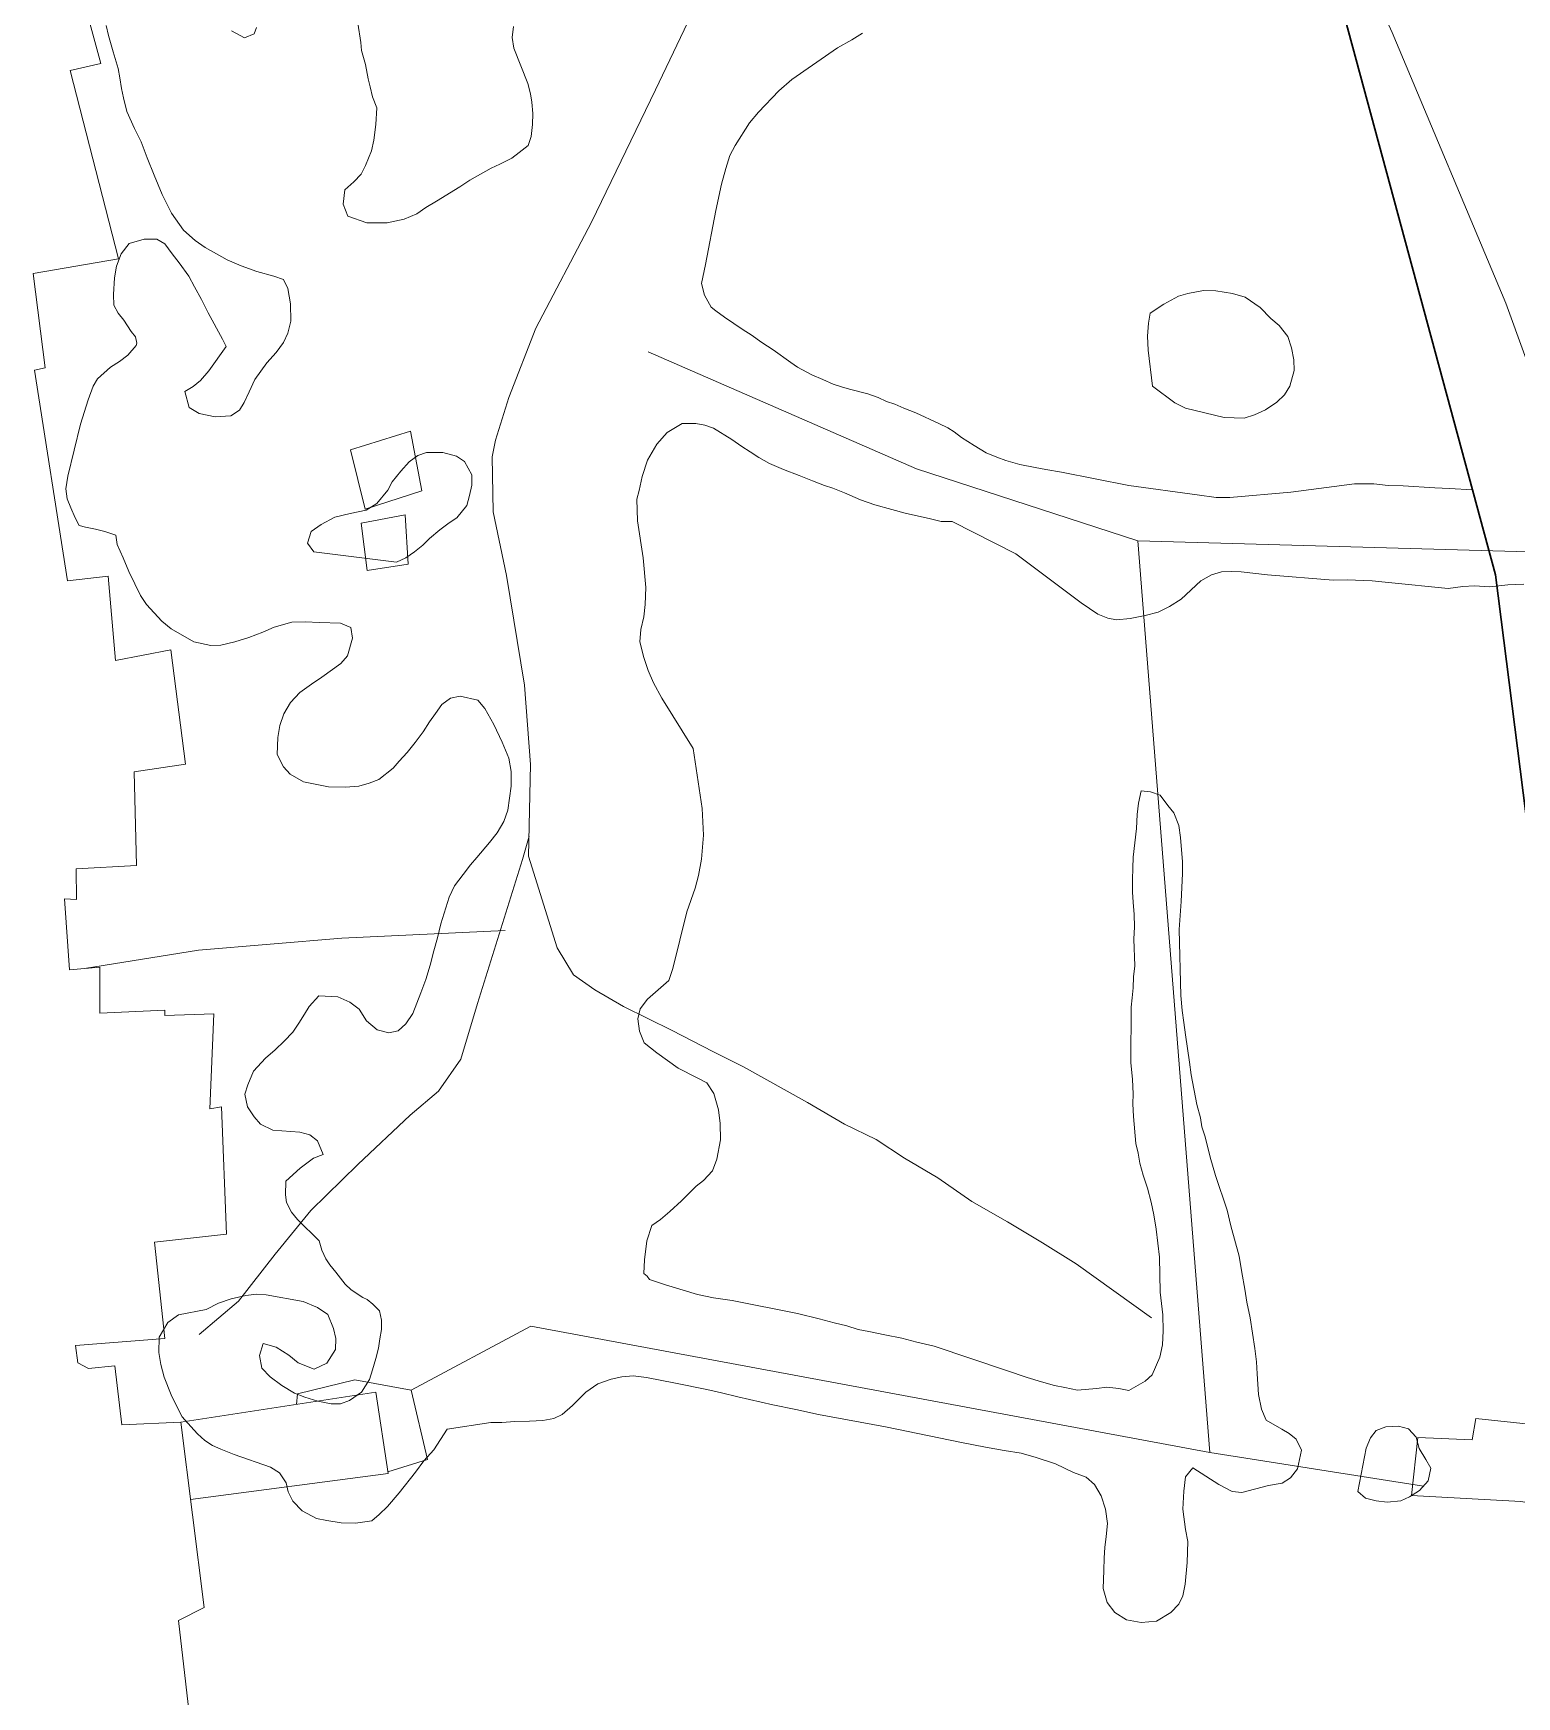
# Model space of a CAD drawing. Header units: metres. Extents: x 4652992 to 4879070, y 2074171 to 2309877.
# Drawn here: x 4654424.5 to 4654505.5, y 2307839.3 to 2307930.2 of the extents above; entities that cross this region are included whole.
import ezdxf

# ---------------------------------------------------------------- set-up
doc = ezdxf.new("R2010")
doc.units = ezdxf.units.M
doc.header["$MEASUREMENT"] = 0
for name, color, linetype, lineweight in [('Level 1', 2, 'Continuous', 0), ('Level 30', 5, 'Continuous', 0), ('Level 31', 38, 'Continuous', 0), ('Level 37', 3, 'Continuous', 0), ('Level 38', 3, 'Continuous', 0), ('Level 40', 1, 'Continuous', 0)]:
    doc.layers.add(name, color=color, linetype=linetype, lineweight=lineweight)
doc.layers.add('Limite', color=38, linetype='Continuous', lineweight=0, plot=False)

msp = doc.modelspace()

# ---------------------------------------------------------------- linework, layer by layer
at = {"layer": 'Level 1'}
for points in [[(4654485.571787, 2307859.998038, 1378), (4654481.466391, 2307862.949808, 1376), (4654479.619146, 2307864.101148, 1375), (4654477.710889, 2307865.254628, 1374), (4654475.760124, 2307866.360005, 1373), (4654473.896679, 2307867.66078, 1372), (4654472.080564, 2307868.741313, 1371), (4654470.532155, 2307869.747749, 1370), (4654468.803295, 2307870.595815, 1369), (4654466.767859, 2307871.778489, 1368), (4654463.279904, 2307873.719425, 1366), (4654461.595902, 2307874.561396, 1365), (4654459.371149, 2307875.714969, 1364), (4654456.712079, 2307877.013126, 1363), (4654455.140707, 2307877.925844, 1362), (4654453.976996, 2307878.750553, 1361), (4654453.095932, 2307880.226544, 1360.7), (4654451.530089, 2307885.241301, 1360), (4654451.627831, 2307890.23901, 1359), (4654451.311461, 2307894.576038, 1358.36), (4654450.313242, 2307900.581179, 1358), (4654449.589346, 2307904.047987, 1357), (4654449.532959, 2307907.05861, 1356.52), (4654449.722317, 2307907.97469, 1356.42), (4654450.452177, 2307910.298801, 1356.38), (4654451.926993, 2307914.093184, 1356), (4654454.960256, 2307919.874575, 1355), (4654458.47002, 2307927.110474, 1354), (4654461.190366, 2307932.852268, 1353)], [(4654433.524077, 2307859.092809, 1369), (4654435.672854, 2307860.915676, 1368), (4654437.680584, 2307863.480926, 1367), (4654439.621418, 2307865.873381, 1366), (4654442.186155, 2307868.393079, 1365), (4654445.057514, 2307871.087703, 1364), (4654446.598026, 2307872.400854, 1363), (4654447.830147, 2307874.149707, 1362), (4654448.739121, 2307877.18206, 1361), (4654451.188438, 2307885.049747, 1360), (4654451.551496, 2307886.335859, 1359.780988)]]:
    msp.add_polyline3d(points, dxfattribs=at)
at = {"layer": 'Level 30', "color": 1}
for points in [[(4654427.007253, 2307932.783623, 1370.201197), (4654428.155395, 2307928.555092, 1370.481197), (4654426.472469, 2307928.178054, 1373.331197), (4654429.11981, 2307917.876217, 1372.961197), (4654424.453198, 2307917.07786, 1373.901197), (4654425.110679, 2307911.915078, 1371.721197), (4654424.515112, 2307911.796218, 1371.891197), (4654426.33067, 2307900.283716, 1371.261197), (4654428.555679, 2307900.532413, 1370.901197), (4654428.953459, 2307895.936315, 1371.091197), (4654431.976748, 2307896.507337, 1370.861197), (4654432.78102, 2307890.256002, 1370.841197), (4654429.972285, 2307889.843152, 1371.161197), (4654430.099013, 2307884.727722, 1370.681197), (4654426.789749, 2307884.535255, 1370.911197), (4654426.811747, 2307882.8699, 1370.941197), (4654426.161389, 2307882.897873, 1371.071197), (4654426.440383, 2307879.019668, 1374.051197), (4654428.088119, 2307879.167378, 1373.821197), (4654428.087013, 2307876.661749, 1373.961197), (4654431.646819, 2307876.811986, 1373.721197), (4654431.641254, 2307876.519541, 1373.811197), (4654434.316413, 2307876.615063, 1373.441197), (4654434.103594, 2307871.430537, 1374.481197), (4654434.733751, 2307871.542578, 1374.501197), (4654435.024235, 2307864.583497, 1373.921197), (4654431.082773, 2307864.1362, 1373.271197), (4654431.641868, 2307858.885419, 1372.421197), (4654426.755026, 2307858.502774, 1372.871197), (4654426.893968, 2307857.544641, 1372.841197), (4654427.464146, 2307857.246092, 1372.891197), (4654428.909257, 2307857.390788, 1372.781197), (4654429.298743, 2307854.156641, 1373.281197), (4654432.52694, 2307854.307812, 1372.771197), (4654433.790157, 2307844.168844, 1372.621197), (4654432.396539, 2307843.460767, 1377.301197), (4654433.195273, 2307836.515365, 1376.601197)], [(4654509.343856, 2307849.394626, 1383.32), (4654505.765882, 2307849.966234, 1383.22), (4654499.791209, 2307850.29615, 1383.52), (4654500.13421, 2307853.470472, 1383.42), (4654503.098813, 2307853.331189, 1383.32), (4654503.307986, 2307854.501994, 1383.14), (4654509.137481, 2307853.890826, 1383.1), (4654508.903024, 2307851.879153, 1383.34), (4654509.599655, 2307851.768608, 1383.34), (4654509.343856, 2307849.394626, 1383.32)]]:
    msp.add_polyline3d(points, dxfattribs=at)
for points in [[(4654445.684825, 2307905.207289, 1360.041197), (4654442.601361, 2307904.194978, 1359.741197), (4654441.78988, 2307907.445797, 1359.621197), (4654445.077005, 2307908.454221, 1359.651197)], [(4654444.949316, 2307901.19132, 1359.611197), (4654442.699179, 2307900.853197, 1359.581197), (4654442.369429, 2307903.43156, 1359.681197), (4654444.789812, 2307903.880703, 1359.651197)]]:
    msp.add_3dface(points, dxfattribs=at)
at = {"layer": 'Level 31'}
msp.add_polyline3d([(4654433.052692, 2307850.087961, 1372.708767), (4654443.844526, 2307851.496743, 1372.618767), (4654443.169922, 2307855.944492, 1372.518767), (4654432.52694, 2307854.307812, 1372.771197)], dxfattribs=at)
at = {"layer": 'Level 37'}
for p, q in [((4654484.833302, 2307902.465212, 1374.911197), (4654509.924061, 2307901.755104, 1373.951197)), ((4654488.759606, 2307852.654196, 1382.031198), (4654500.437935, 2307850.816288, 1382.391198))]:
    msp.add_line(p, q, dxfattribs=at)
at = {"layer": 'Level 37', "extrusion": (0.2309280090947264, 0.937470238679182, 0.2604262010749753), "elevation": 3238798.853726, "flags": 128}
msp.add_lwpolyline([(-3967381.10468, -872189.141231), (-3967368.408566, -872192.704175), (-3967352.648294, -872203.06157)], dxfattribs=at)
at = {"layer": 'Level 37'}
for points in [[(4654509.92406, 2307901.755105, 1373.926608), (4654504.941796, 2307915.452907, 1370.286608), (4654498.723433, 2307930.248374, 1366.386608), (4654494.551663, 2307939.457316, 1363.406608), (4654491.099568, 2307944.608267, 1360.726608), (4654487.63922, 2307954.427623, 1355.866478)], [(4654445.104942, 2307856.049748, 1372.671197), (4654451.642438, 2307859.553873, 1374.711197), (4654488.759606, 2307852.654196, 1382.031197), (4654484.833302, 2307902.465212, 1374.911197)], [(4654427.259588, 2307879.093105, 1368.246608), (4654433.492831, 2307880.092154, 1366.506608), (4654441.311461, 2307880.752092, 1363.246608), (4654450.245001, 2307881.165104, 1360.906608)]]:
    msp.add_polyline3d(points, dxfattribs=at)
at = {"layer": 'Level 38'}
msp.add_polyline3d([(4654438.849648, 2307855.280119, 1372.531197), (4654438.901587, 2307855.845194, 1372.531197), (4654442.022516, 2307856.624159, 1372.671197), (4654445.104942, 2307856.049748, 1372.671197), (4654446.005331, 2307852.268077, 1373.031197), (4654443.830208, 2307851.591144, 1372.311197)], dxfattribs=at)
at = {"layer": 'Level 40', "color": 3}
for points in [[(4654447.07854, 2307853.927126, 1378.648935), (4654446.352015, 2307852.795702, 1378.528935), (4654445.795934, 2307852.184624, 1378.488935), (4654445.353582, 2307851.579003, 1378.448935), (4654444.459375, 2307850.452666, 1378.328935), (4654443.814393, 2307849.692864, 1378.208935), (4654443.353036, 2307849.257054, 1378.168935), (4654442.968929, 2307848.916877, 1378.168935), (4654442.068594, 2307848.788313, 1378.008935), (4654441.284136, 2307848.8032, 1377.848935), (4654440.495999, 2307848.929537, 1377.728935), (4654439.929497, 2307849.040244, 1377.608935), (4654439.151478, 2307849.469113, 1377.248935), (4654438.645367, 2307849.983258, 1376.808935), (4654438.393692, 2307850.503046, 1376.608935), (4654438.276899, 2307850.996475, 1376.328935), (4654437.917319, 2307851.537351, 1376.048935), (4654437.424389, 2307851.855141, 1375.928935), (4654435.438261, 2307852.547784, 1375.688935), (4654434.712048, 2307852.828116, 1375.608935), (4654434.249773, 2307853.029185, 1375.368935), (4654433.831947, 2307853.304616, 1375.208935), (4654433.431596, 2307853.65968, 1375.008935), (4654433.069869, 2307854.062562, 1374.768935), (4654432.59656, 2307854.597979, 1374.128935), (4654432.239126, 2307855.276848, 1373.968935), (4654431.987451, 2307855.796637, 1373.968935), (4654431.607333, 2307856.756765, 1373.808935), (4654431.423406, 2307857.457092, 1373.368935), (4654431.314584, 2307858.11506, 1373.128935), (4654431.327462, 2307858.943023, 1373.008935), (4654431.81641, 2307859.760999, 1373.008935), (4654432.385672, 2307860.175723, 1373.008935), (4654433.910754, 2307860.459024, 1373.008935), (4654434.576273, 2307860.799572, 1373.008935), (4654435.278271, 2307861.049943, 1373.008935), (4654436.076524, 2307861.226139, 1373.008935), (4654436.656822, 2307861.306514, 1373.008935), (4654437.18102, 2307861.25944, 1373.008935), (4654439.210066, 2307860.890602, 1373.048935), (4654439.984407, 2307860.573182, 1373.128935), (4654440.546617, 2307860.186487, 1373.208935), (4654440.859601, 2307859.433257, 1373.488935), (4654440.991721, 2307858.881467, 1373.568935), (4654440.971487, 2307858.276403, 1373.648935), (4654440.500013, 2307857.53806, 1373.848935), (4654439.807518, 2307857.202783, 1374.008935), (4654438.925271, 2307857.54129, 1374.088935), (4654438.428663, 2307857.97053, 1374.088935), (4654437.737397, 2307858.410128, 1374.088935), (4654437.020686, 2307858.605555, 1374.088935), (4654436.821121, 2307857.952488, 1374.568935), (4654436.951095, 2307857.262704, 1375.008935), (4654437.409078, 2307856.785647, 1375.248935), (4654438.034742, 2307856.303503, 1375.288935), (4654438.731833, 2307855.89045, 1375.288935), (4654439.302013, 2307855.668293, 1375.368935), (4654440.0129, 2307855.446322, 1375.568935), (4654440.741259, 2307855.303985, 1375.648935), (4654441.25013, 2307855.31527, 1375.648935), (4654441.739996, 2307855.496366, 1375.688935), (4654442.401837, 2307855.948364, 1375.648935), (4654442.834686, 2307856.63889, 1375.528935), (4654443.005129, 2307857.159235, 1375.448935), (4654443.171894, 2307857.791029, 1375.408935), (4654443.321185, 2307858.34319, 1375.328935), (4654443.404874, 2307858.852806, 1375.128935), (4654443.488564, 2307859.362421, 1374.848935), (4654443.491324, 2307859.887852, 1374.448935), (4654443.374531, 2307860.381282, 1374.088935), (4654443.00698, 2307860.757619, 1374.088935), (4654442.69706, 2307861.011962, 1373.648935), (4654442.465922, 2307861.112497, 1373.128935), (4654441.828609, 2307861.541552, 1372.648935), (4654441.503361, 2307861.854256, 1372.328935), (4654440.999397, 2307862.506395, 1372.128935), (4654440.664647, 2307862.904005, 1371.888935), (4654440.453129, 2307863.222167, 1371.328935), (4654440.222606, 2307863.710138, 1370.928935), (4654440.078836, 2307864.208839, 1370.528935), (4654438.90108, 2307865.38021, 1370.528935), (4654438.566329, 2307865.777819, 1370.368935), (4654438.287678, 2307866.302879, 1369.768935), (4654438.240165, 2307866.727404, 1369.488935), (4654438.262545, 2307867.470462, 1369.408935), (4654439.036583, 2307868.177361, 1369.208935), (4654439.775675, 2307868.724992, 1369.208935), (4654440.298341, 2307868.927361, 1369.208935), (4654439.985357, 2307869.680591, 1369.488935), (4654439.579181, 2307870.009111, 1369.488935), (4654439.018503, 2307870.146362, 1369.488935), (4654437.553813, 2307870.2665, 1369.488935), (4654436.866225, 2307870.594648, 1369.448935), (4654436.531475, 2307870.992258, 1369.328935), (4654436.171895, 2307871.533133, 1369.208935), (4654436.014944, 2307872.228188, 1369.048935), (4654436.185387, 2307872.748533, 1368.968935), (4654436.48918, 2307873.491963, 1368.808935), (4654437.149488, 2307874.193403, 1368.488935), (4654437.670623, 2307874.645215, 1368.408935), (4654438.170606, 2307875.128843, 1368.288935), (4654438.643612, 2307875.617743, 1368.088935), (4654438.975913, 2307876.106457, 1367.848935), (4654439.281237, 2307876.600443, 1367.648935), (4654439.542112, 2307877.020068, 1367.448935), (4654440.065392, 2307877.609874, 1367.208935), (4654441.092638, 2307877.54754, 1367.128935), (4654441.759074, 2307877.251208, 1367.128935), (4654442.267331, 2307876.875057, 1367.128935), (4654442.66339, 2307876.244005, 1367.168935), (4654443.256254, 2307875.740589, 1367.248935), (4654443.89786, 2307875.587522, 1367.368935), (4654444.397228, 2307875.683713, 1367.368935), (4654444.819961, 2307876.071707, 1367.368935), (4654445.196711, 2307876.634782, 1367.368935), (4654445.641824, 2307877.765834, 1367.368935), (4654445.912815, 2307878.487991, 1367.128935), (4654446.141503, 2307879.27378, 1366.408935), (4654446.343215, 2307880.064841, 1365.968935), (4654446.55443, 2307880.770997, 1365.808935), (4654446.723341, 2307881.540785, 1365.528935), (4654447.184395, 2307883.000913, 1365.008935), (4654447.486041, 2307883.606349, 1364.728935), (4654447.961194, 2307884.233242, 1364.408935), (4654448.359096, 2307884.764502, 1364.088935), (4654448.7009, 2307885.168311, 1363.808935), (4654449.384506, 2307885.97593, 1363.568935), (4654449.809385, 2307886.501917, 1363.528935), (4654450.170808, 2307887.123354, 1363.528935), (4654450.391525, 2307887.744605, 1363.488935), (4654450.569021, 2307889.066368, 1363.408935), (4654450.576075, 2307889.867787, 1363.328935), (4654450.451925, 2307890.584115, 1363.328935), (4654450.08131, 2307891.459338, 1363.328935), (4654449.620264, 2307892.435282, 1363.288935), (4654449.135919, 2307893.305048, 1363.248935), (4654448.758866, 2307893.76629, 1363.248935), (4654447.793544, 2307893.982618, 1363.328935), (4654447.261375, 2307893.865155, 1363.408935), (4654446.790514, 2307893.514249, 1363.488935), (4654446.431237, 2307893.030806, 1363.608935), (4654446.104761, 2307892.568636, 1363.688935), (4654445.760812, 2307892.026833, 1363.808935), (4654445.324284, 2307891.447757, 1363.928935), (4654444.893581, 2307890.895225, 1364.008935), (4654444.453375, 2307890.427597, 1364.128935), (4654444.117397, 2307890.050333, 1364.328935), (4654443.333856, 2307889.428339, 1364.848935), (4654442.811189, 2307889.225971, 1365.048935), (4654442.240395, 2307889.06069, 1365.208935), (4654441.49824, 2307889.011945, 1365.408935), (4654440.600051, 2307889.021375, 1365.568935), (4654439.224261, 2307889.290235, 1365.728935), (4654438.500194, 2307889.708561, 1365.848935), (4654438.138467, 2307890.111442, 1365.888935), (4654437.781034, 2307890.790311, 1365.888935), (4654437.817209, 2307891.724452, 1365.808935), (4654437.930022, 2307892.36679, 1365.728935), (4654438.156563, 2307893.014585, 1365.608935), (4654438.517987, 2307893.636021, 1365.448935), (4654439.029618, 2307894.172738, 1365.128935), (4654439.664483, 2307894.630007, 1364.928935), (4654440.227921, 2307895.018187, 1364.808935), (4654441.262219, 2307895.757272, 1364.528935), (4654441.636823, 2307896.182354, 1364.488935), (4654441.906283, 2307897.153954, 1364.328935), (4654441.806963, 2307897.727017, 1364.408935), (4654441.242607, 2307897.975718, 1364.728935), (4654440.095808, 2307898.006049, 1364.928935), (4654439.317174, 2307898.047481, 1364.968935), (4654438.580843, 2307898.02528, 1365.008935), (4654437.618586, 2307897.742722, 1365.288935), (4654436.997517, 2307897.476535, 1365.448935), (4654436.229917, 2307897.183619, 1365.608935), (4654435.473967, 2307896.943791, 1365.768935), (4654434.702689, 2307896.762324, 1365.968935), (4654434.166842, 2307896.75631, 1366.128935), (4654433.222672, 2307896.940822, 1366.288935), (4654431.999851, 2307897.650393, 1366.368935), (4654431.476267, 2307898.084905, 1366.408935), (4654430.635406, 2307898.99666, 1366.408935), (4654430.31813, 2307899.473903, 1366.408935), (4654430.008824, 2307900.115684, 1366.408935), (4654429.678366, 2307900.789281, 1366.448935), (4654429.365382, 2307901.542511, 1366.648935), (4654429.046574, 2307902.269197, 1366.768935), (4654428.962581, 2307902.783899, 1366.768935), (4654428.3596, 2307902.984783, 1366.768935), (4654427.852875, 2307903.111491, 1366.768935), (4654427.31335, 2307903.216926, 1367.168935), (4654426.968483, 2307903.312004, 1367.528935), (4654426.747462, 2307903.715071, 1367.848935), (4654426.501612, 2307904.261403, 1367.848935), (4654426.303889, 2307904.770648, 1367.968935), (4654426.225721, 2307905.311894, 1368.008935), (4654426.350182, 2307906.007321, 1368.008935), (4654427.027358, 2307908.83703, 1367.128935), (4654427.45929, 2307910.164437, 1366.688935), (4654427.736106, 2307910.913138, 1366.288935), (4654427.96418, 2307911.311489, 1366.048935), (4654428.666792, 2307911.949298, 1365.408935), (4654429.158804, 2307912.268388, 1365.168935), (4654429.629664, 2307912.619294, 1364.968935), (4654430.081519, 2307913.14001, 1364.968935), (4654430.110641, 2307913.272732, 1365.568935), (4654430.045654, 2307913.617624, 1365.928935), (4654429.801336, 2307913.914513, 1366.288935), (4654429.399452, 2307914.51902, 1366.488935), (4654429.091678, 2307914.911358, 1366.648935), (4654428.849506, 2307915.346241, 1366.808935), (4654428.83694, 2307915.930033, 1366.968935), (4654428.894267, 2307916.832357, 1366.928935), (4654429.007079, 2307917.474695, 1366.768935), (4654429.266422, 2307918.143763, 1366.408935), (4654429.702949, 2307918.72284, 1366.128935), (4654430.512852, 2307918.952124, 1365.768935), (4654431.216382, 2307918.953052, 1365.568935), (4654431.640032, 2307918.704165, 1365.408935), (4654432.053564, 2307918.152746, 1365.408935), (4654432.424793, 2307917.66496, 1365.088935), (4654432.965237, 2307916.922644, 1364.928935), (4654433.259215, 2307916.339224, 1364.808935), (4654433.643625, 2307915.655083, 1364.768935), (4654434.016386, 2307914.917854, 1364.768935), (4654434.800534, 2307913.491211, 1364.208935), (4654434.994578, 2307913.093416, 1363.968935), (4654434.053775, 2307911.754724, 1364.088935), (4654433.60192, 2307911.234008, 1364.128935), (4654433.190837, 2307910.899103, 1364.128935), (4654432.73745, 2307910.62783, 1364.128935), (4654432.967359, 2307909.752421, 1364.088935), (4654433.514241, 2307909.424087, 1363.968935), (4654434.404458, 2307909.250119, 1363.968935), (4654435.260343, 2307909.304321, 1363.888935), (4654435.719554, 2307909.602138, 1363.768935), (4654435.980429, 2307910.021763, 1363.688935), (4654436.249274, 2307910.605925, 1363.568935), (4654436.568394, 2307911.290994, 1363.488935), (4654437.215521, 2307912.188789, 1363.128935), (4654437.732978, 2307912.752051, 1363.008935), (4654438.136705, 2307913.309855, 1363.008935), (4654438.3611, 2307913.819656, 1363.008935), (4654438.533689, 2307914.477995, 1363.128935), (4654438.515912, 2307915.422679, 1363.208935), (4654438.361108, 2307916.255728, 1363.368935), (4654438.130585, 2307916.7437, 1363.608935), (4654437.608533, 2307916.928769, 1364.008935), (4654436.681836, 2307917.192914, 1364.448935), (4654435.820741, 2307917.499604, 1364.968935), (4654435.0464, 2307917.817024, 1365.488935), (4654433.844731, 2307918.494779, 1366.168935), (4654433.309498, 2307918.876202, 1366.448935), (4654432.67433, 2307919.443251, 1366.728935), (4654432.006976, 2307920.376464, 1366.928935), (4654431.497802, 2307921.389495, 1367.248935), (4654431.054229, 2307922.445072, 1367.768935), (4654430.674112, 2307923.405201, 1368.488935), (4654430.35745, 2307924.269881, 1369.008935), (4654429.984689, 2307925.00711, 1369.528935), (4654429.565946, 2307925.919422, 1370.288935), (4654429.393668, 2307926.672838, 1370.688935), (4654429.282699, 2307927.192811, 1370.688935), (4654429.183379, 2307927.765874, 1371.328935), (4654429.099386, 2307928.280576, 1371.688935), (4654428.821349, 2307929.193073, 1371.968935), (4654428.564464, 2307930.073754, 1372.128935), (4654428.432343, 2307930.625544, 1372.288935)], [(4654442.190871, 2307930.760452, 1365.408935), (4654442.353032, 2307929.704504, 1365.408935), (4654442.394721, 2307929.253434, 1364.968935), (4654442.620952, 2307928.489475, 1364.128935), (4654442.760429, 2307927.714786, 1363.728935), (4654442.861895, 2307927.279718, 1362.968935), (4654442.994016, 2307926.727928, 1362.648935), (4654443.228217, 2307926.128506, 1362.448935), (4654443.17089, 2307925.226182, 1362.448935), (4654443.065434, 2307924.360945, 1362.448935), (4654442.937295, 2307923.776968, 1362.448935), (4654442.621853, 2307922.98045, 1362.448935), (4654442.376306, 2307922.502465, 1362.408935), (4654441.974725, 2307922.082654, 1362.328935), (4654441.486392, 2307921.652115, 1362.168935), (4654441.39841, 2307920.866512, 1361.968935), (4654441.647938, 2307920.20873, 1361.928935), (4654442.692042, 2307919.838593, 1361.528935), (4654443.790714, 2307919.845349, 1361.448935), (4654444.735498, 2307920.048274, 1361.408935), (4654445.416344, 2307920.330462, 1361.248935), (4654445.914181, 2307920.676096, 1361.128935), (4654446.49877, 2307921.032459, 1361.048935), (4654447.766353, 2307921.809004, 1360.928935), (4654448.323966, 2307922.170639, 1360.928935), (4654448.902732, 2307922.500458, 1360.888935), (4654449.481497, 2307922.830277, 1360.728935), (4654449.950211, 2307923.043189, 1360.528935), (4654450.61573, 2307923.383737, 1360.328935), (4654451.020988, 2307923.692098, 1360.208935), (4654451.497673, 2307924.069548, 1359.848935), (4654451.662292, 2307924.563348, 1359.688935), (4654451.748127, 2307925.210958, 1359.688935), (4654451.768362, 2307925.816022, 1359.688935), (4654451.707667, 2307926.436902, 1359.688935), (4654451.639002, 2307926.893243, 1359.488935), (4654451.479904, 2307927.450305, 1359.048935), (4654450.725494, 2307929.397106, 1358.488935), (4654450.626174, 2307929.970169, 1358.408935), (4654450.700361, 2307930.564689, 1358.288935)], [(4654435.289841, 2307930.337377, 1368.328935), (4654435.992756, 2307929.950868, 1368.688935), (4654436.521247, 2307930.179781, 1369.088935), (4654436.650919, 2307930.514315, 1369.488935)], [(4654469.785351, 2307930.209274, 1364.528935), (4654469.197025, 2307929.84504, 1364.608935), (4654468.411333, 2307929.399776, 1364.648935), (4654465.909425, 2307927.6715, 1364.648935), (4654465.207469, 2307927.059049, 1364.648935), (4654464.087127, 2307925.897987, 1364.648935), (4654463.598792, 2307925.303131, 1364.648935), (4654462.823261, 2307924.073306, 1364.648935), (4654462.526052, 2307923.530627, 1364.688935), (4654462.312579, 2307922.820762, 1364.768935), (4654462.067905, 2307921.966632, 1364.808935), (4654461.755896, 2307920.523981, 1364.968935), (4654461.205602, 2307917.563783, 1365.528935), (4654460.980955, 2307916.525074, 1365.768935), (4654461.143495, 2307915.890711, 1365.888935), (4654461.513415, 2307915.245089, 1365.888935), (4654461.769557, 2307915.043522, 1366.448935), (4654462.230612, 2307914.6807, 1366.808935), (4654462.755377, 2307914.335271, 1367.088935), (4654463.251407, 2307913.995572, 1367.288935), (4654463.702449, 2307913.725039, 1367.488935), (4654464.272202, 2307913.310444, 1367.648935), (4654464.905663, 2307912.913241, 1367.808935), (4654465.862749, 2307912.21072, 1368.208935), (4654466.227588, 2307911.957378, 1368.448935), (4654467.004721, 2307911.531524, 1368.888935), (4654467.611914, 2307911.290046, 1369.248935), (4654468.184134, 2307911.025446, 1370.008935), (4654468.688871, 2307910.864595, 1371.008935), (4654469.142379, 2307910.744058, 1371.488935), (4654470.07813, 2307910.497254, 1371.528935), (4654470.634096, 2307910.29609, 1371.528935), (4654471.097618, 2307910.083264, 1371.528935), (4654471.544886, 2307909.933873, 1371.848935), (4654472.037143, 2307909.715317, 1372.408935), (4654472.701805, 2307909.462379, 1373.048935), (4654473.954941, 2307908.881404, 1374.168935), (4654474.440957, 2307908.633994, 1374.728935), (4654474.783302, 2307908.415236, 1375.168935), (4654475.199369, 2307908.121581, 1375.328935), (4654475.884059, 2307907.684064, 1375.328935), (4654476.546255, 2307907.281131, 1375.368935), (4654477.124714, 2307907.045383, 1375.688935), (4654477.623211, 2307906.85568, 1375.848935), (4654478.386557, 2307906.643257, 1376.168935), (4654479.219851, 2307906.47708, 1376.408935), (4654479.794537, 2307906.362475, 1376.528935), (4654480.662806, 2307906.21942, 1376.568935), (4654484.340795, 2307905.485948, 1376.568935), (4654488.068706, 2307904.9833, 1376.568935), (4654489.11562, 2307904.834717, 1376.568935), (4654489.865179, 2307904.835726, 1376.568935), (4654493.196902, 2307905.134425, 1376.568935), (4654496.681003, 2307905.583322, 1376.568935), (4654497.730385, 2307905.584734, 1376.568935), (4654498.518691, 2307905.487723, 1376.528935), (4654499.325718, 2307905.477272, 1376.488935), (4654501.070962, 2307905.370011, 1376.448935), (4654501.871749, 2307905.330706, 1376.368935), (4654503.126997, 2307905.247659, 1376.226019)], [(4654485.402341, 2307912.888907, 1374.768935), (4654485.357206, 2307913.650344, 1374.648935), (4654485.420767, 2307914.360007, 1374.568935), (4654485.510596, 2307914.913945, 1374.448935), (4654486.24506, 2307915.399523, 1374.208935), (4654487.059486, 2307915.839057, 1374.128935), (4654487.569156, 2307915.978198, 1374.088935), (4654488.413624, 2307916.140864, 1374.088935), (4654489.099473, 2307916.12448, 1374.088935), (4654489.996476, 2307915.975696, 1374.088935), (4654490.702353, 2307915.774733, 1374.128935), (4654491.511994, 2307915.222006, 1374.248935), (4654492.101774, 2307914.622832, 1374.408935), (4654492.55659, 2307914.231157, 1374.448935), (4654493.025193, 2307913.626051, 1374.448935), (4654493.222707, 2307913.014811, 1374.528935), (4654493.350272, 2307912.357325, 1374.568935), (4654493.37538, 2307911.780466, 1374.648935), (4654493.130706, 2307910.926336, 1374.768935), (4654492.845977, 2307910.441363, 1374.808935), (4654492.430057, 2307910.042748, 1374.808935), (4654491.800517, 2307909.626538, 1374.888935), (4654491.202178, 2307909.354593, 1374.888935), (4654490.651293, 2307909.163477, 1374.928935), (4654489.550683, 2307909.202378, 1375.008935), (4654487.443066, 2307909.712976, 1375.008935), (4654486.848353, 2307910.01216, 1375.008935), (4654485.635125, 2307910.916248, 1374.928935), (4654485.402341, 2307912.888907, 1374.768935)], [(4654505.925476, 2307900.097979, 1377.568935), (4654505.0485, 2307900.062185, 1377.528935), (4654504.066601, 2307899.957023, 1377.528935), (4654503.23708, 2307900.002058, 1377.488935), (4654502.602459, 2307899.978128, 1377.488935), (4654501.799206, 2307899.867437, 1377.488935), (4654498.541058, 2307900.186112, 1377.488935), (4654497.631574, 2307900.277191, 1377.488935), (4654496.266116, 2307900.338811, 1377.488935), (4654495.510318, 2307900.308949, 1377.488935), (4654491.917372, 2307900.604098, 1377.568935), (4654490.484431, 2307900.769468, 1377.648935), (4654489.948493, 2307900.786053, 1377.728935), (4654489.406315, 2307900.773786, 1377.808935), (4654488.86167, 2307900.611523, 1377.848935), (4654488.279585, 2307900.276142, 1377.848935), (4654487.196684, 2307899.288198, 1377.888935), (4654486.567143, 2307898.871988, 1377.888935), (4654485.933829, 2307898.576921, 1377.848935), (4654485.233033, 2307898.385603, 1377.768935), (4654484.4173, 2307898.217206, 1377.688935), (4654483.655261, 2307898.158492, 1377.608935), (4654483.195512, 2307898.250176, 1377.328935), (4654482.639547, 2307898.45134, 1377.128935), (4654481.727449, 2307899.084694, 1376.928935), (4654478.167728, 2307901.750915, 1376.488935), (4654474.685651, 2307903.528826, 1375.448935), (4654474.086005, 2307903.528019, 1375.088935), (4654473.488825, 2307903.677207, 1375.048935), (4654472.115819, 2307903.981112, 1374.128935), (4654471.381208, 2307904.187805, 1373.408935), (4654470.445456, 2307904.434609, 1372.928935), (4654469.665857, 2307904.710468, 1372.408935), (4654468.790041, 2307905.095807, 1371.968935), (4654468.154113, 2307905.343015, 1371.688935), (4654467.706845, 2307905.492405, 1371.408935), (4654467.042182, 2307905.745343, 1371.168935), (4654466.326291, 2307906.038595, 1371.008935), (4654465.466729, 2307906.360498, 1370.768935), (4654464.69961, 2307906.694063, 1370.448935), (4654464.111137, 2307907.022099, 1370.008935), (4654463.637601, 2307907.327215, 1369.328935), (4654463.192799, 2307907.6266, 1368.848935), (4654462.645541, 2307908.006613, 1368.608935), (4654461.641, 2307908.628305, 1368.608935), (4654461.164997, 2307908.783425, 1368.248935), (4654460.676514, 2307908.880839, 1367.768935), (4654459.926956, 2307908.87983, 1367.168935), (4654459.10005, 2307908.38259, 1366.728935), (4654458.541765, 2307907.741488, 1366.608935), (4654458.026002, 2307906.881224, 1366.488935), (4654457.740114, 2307905.975118, 1366.448935), (4654457.57787, 2307905.22494, 1366.448935), (4654457.443052, 2307904.740169, 1366.448935), (4654457.487029, 2307903.557598, 1366.488935), (4654457.799775, 2307901.538896, 1366.648935), (4654457.928794, 2307899.918002, 1366.768935), (4654457.907755, 2307898.989177, 1366.848935), (4654457.821699, 2307898.314097, 1366.968935), (4654457.671935, 2307897.621624, 1367.128935), (4654457.614614, 2307896.940814, 1367.328935), (4654457.819675, 2307896.087289, 1367.528935), (4654458.055937, 2307895.378029, 1367.728935), (4654458.362148, 2307894.715015, 1367.888935), (4654458.809564, 2307893.873354, 1368.168935), (4654460.522891, 2307891.123883, 1369.288935), (4654461.010804, 2307887.836253, 1369.728935), (4654461.084821, 2307886.376815, 1369.728935), (4654460.98266, 2307885.072901, 1369.728935), (4654460.817949, 2307884.172727, 1369.728935), (4654460.63945, 2307883.485985, 1369.728935), (4654460.179996, 2307882.193127, 1369.728935), (4654459.419855, 2307879.094192, 1369.728935), (4654459.190128, 2307878.447763, 1369.728935), (4654458.037278, 2307877.413574, 1369.888935), (4654457.625132, 2307876.893816, 1369.928935), (4654457.506568, 2307876.345609, 1370.128935), (4654457.599159, 2307875.665, 1370.408935), (4654457.854141, 2307875.0423, 1370.968935), (4654458.542605, 2307874.48364, 1371.648935), (4654459.710844, 2307873.648719, 1372.368935), (4654460.734106, 2307873.113586, 1372.928935), (4654461.277591, 2307872.854716, 1372.928935), (4654461.659991, 2307872.2668, 1372.928935), (4654461.91628, 2307871.372962, 1372.928935), (4654461.99639, 2307870.634647, 1372.968935), (4654462.010325, 2307869.728945, 1373.088935), (4654461.814413, 2307868.684506, 1373.248935), (4654461.584686, 2307868.038077, 1373.528935), (4654461.080097, 2307867.506657, 1373.888935), (4654460.682898, 2307867.194601, 1374.008935), (4654459.879792, 2307866.391639, 1374.208935), (4654459.247785, 2307865.825434, 1374.408935), (4654458.733182, 2307865.386303, 1374.688935), (4654458.272274, 2307865.056854, 1375.008935), (4654457.998866, 2307864.208454, 1375.208935), (4654457.866662, 2307863.181408, 1375.288935), (4654457.825595, 2307862.437161, 1375.648935), (4654458.001775, 2307862.281638, 1376.168935), (4654458.14298, 2307862.102991, 1376.808935), (4654459.008782, 2307861.809941, 1377.168935), (4654460.752867, 2307861.281548, 1377.168935), (4654461.64363, 2307861.10391, 1377.168935), (4654462.66181, 2307860.961057, 1377.168935), (4654466.224863, 2307860.250506, 1378.368935), (4654467.419222, 2307859.952129, 1378.848935), (4654468.240037, 2307859.728246, 1379.408935), (4654468.923419, 2307859.561867, 1379.928935), (4654469.543093, 2307859.378095, 1379.888935), (4654470.117779, 2307859.26349, 1379.768935), (4654471.008542, 2307859.085853, 1379.728935), (4654471.92804, 2307858.902485, 1380.168935), (4654472.748854, 2307858.678601, 1380.448935), (4654473.690845, 2307858.46065, 1380.608935), (4654477.658791, 2307857.1276, 1381.448935), (4654478.776962, 2307856.754125, 1381.808935), (4654479.562802, 2307856.507119, 1382.168935), (4654480.268679, 2307856.306157, 1382.448935), (4654480.843365, 2307856.191552, 1382.648935), (4654481.532988, 2307856.054026, 1382.688935), (4654482.572355, 2307856.147727, 1382.608935), (4654483.127013, 2307856.217701, 1382.608935), (4654483.800382, 2307856.143611, 1382.608935), (4654484.346334, 2307856.034736, 1382.608935), (4654485.23695, 2307856.549369, 1382.608935), (4654485.611655, 2307856.896009, 1382.608935), (4654486.031201, 2307857.865753, 1382.608935), (4654486.174725, 2307858.529372, 1382.608935), (4654486.222032, 2307859.302472, 1382.608935), (4654486.201857, 2307860.179321, 1382.608935), (4654486.125521, 2307860.796493, 1382.528935), (4654486.049184, 2307861.413666, 1382.528935), (4654486.0113, 2307863.31736, 1382.528935), (4654485.834826, 2307864.857425, 1382.448935), (4654485.703488, 2307865.636053, 1382.448935), (4654485.553428, 2307866.328122, 1382.408935), (4654485.358381, 2307867.089357, 1382.328935), (4654485.122119, 2307867.798617, 1382.208935), (4654484.937085, 2307868.467563, 1382.128935), (4654484.842028, 2307868.998176, 1381.968935), (4654484.718237, 2307869.53452, 1381.768935), (4654484.586751, 2307871.005418, 1381.448935), (4654484.557869, 2307871.703419, 1381.328935), (4654484.583989, 2307872.239965, 1381.168935), (4654484.545094, 2307873.030255, 1381.008935), (4654484.444956, 2307873.953148, 1380.888935), (4654484.471793, 2307876.987638, 1380.528935), (4654484.520408, 2307877.4896, 1380.408935), (4654484.581502, 2307878.049268, 1380.328935), (4654484.591369, 2307878.649249, 1380.248935), (4654484.658703, 2307879.23777, 1380.128935), (4654484.61342, 2307880.691478, 1379.808935), (4654484.642007, 2307881.378019, 1379.648935), (4654484.635619, 2307882.041436, 1379.408935), (4654484.571763, 2307882.716315, 1379.248935), (4654484.540415, 2307883.26432, 1379.088935), (4654484.540267, 2307883.956591, 1378.928935), (4654484.556374, 2307884.585425, 1378.848935), (4654484.56624, 2307885.185407, 1378.688935), (4654484.753298, 2307886.743268, 1378.288935), (4654484.800605, 2307887.516368, 1378.128935), (4654484.87418, 2307888.133742, 1378.088935), (4654485.017704, 2307888.797361, 1378.048935), (4654485.518667, 2307888.757653, 1378.128935), (4654486.045898, 2307888.562219, 1378.248935), (4654486.463273, 2307887.997426, 1378.608935), (4654486.796911, 2307887.599819, 1378.688935), (4654487.068147, 2307886.913683, 1378.808935), (4654487.166978, 2307886.261927, 1378.888935), (4654487.265956, 2307884.917901, 1379.128935), (4654487.278584, 2307884.283336, 1379.208935), (4654487.19021, 2307882.76599, 1379.408935), (4654487.095595, 2307881.219791, 1379.448935), (4654487.186309, 2307877.620105, 1379.688935), (4654487.247699, 2307876.795231, 1379.688935), (4654487.346529, 2307876.143476, 1379.728935), (4654487.43912, 2307875.462867, 1379.728935), (4654487.656809, 2307873.974778, 1379.808935), (4654487.749399, 2307873.294169, 1379.888935), (4654488.057065, 2307871.667747, 1380.088935), (4654488.258352, 2307870.935364, 1380.168935), (4654488.330915, 2307870.439334, 1380.328935), (4654488.512175, 2307869.89153, 1380.648935), (4654488.782252, 2307868.78426, 1381.048935), (4654489.07729, 2307867.792403, 1381.208935), (4654489.71482, 2307865.889516, 1381.368935), (4654489.919881, 2307865.035991, 1381.448935), (4654490.371218, 2307863.380917, 1381.808935), (4654490.50633, 2307862.481147, 1382.008935), (4654490.670177, 2307861.575646, 1382.568935), (4654490.785261, 2307860.860454, 1382.768935), (4654490.961588, 2307860.01266, 1382.728935), (4654491.228039, 2307858.334261, 1382.728935), (4654491.308149, 2307857.595947, 1382.848935), (4654491.349511, 2307856.955652, 1383.288935), (4654491.434702, 2307855.825057, 1383.808935), (4654491.588535, 2307855.011846, 1384.168935), (4654491.849758, 2307854.417999, 1384.488935), (4654492.700613, 2307853.917247, 1384.848935), (4654493.100427, 2307853.687028, 1385.048935), (4654493.48152, 2307853.370251, 1385.408935), (4654493.771476, 2307852.770673, 1385.408935), (4654493.55307, 2307851.760817, 1385.688935), (4654493.175899, 2307851.264182, 1385.848935), (4654492.721231, 2307850.963586, 1385.928935), (4654491.975446, 2307850.841435, 1385.968935), (4654490.516385, 2307850.47026, 1385.968935), (4654489.986687, 2307850.515698, 1385.968935), (4654489.260783, 2307850.901239, 1385.928935), (4654487.840175, 2307851.816586, 1385.728935), (4654487.434268, 2307851.325681, 1385.768935), (4654487.351987, 2307850.529459, 1385.848935), (4654487.289732, 2307849.548658, 1385.848935), (4654487.438632, 2307848.435456, 1385.928935), (4654487.566197, 2307847.77797, 1385.968935), (4654487.530211, 2307846.641444, 1386.328935), (4654487.424275, 2307845.458672, 1386.528935), (4654487.286991, 2307844.823905, 1386.608935), (4654487.065971, 2307844.356325, 1386.888935), (4654486.637571, 2307843.900003, 1386.928935), (4654485.845639, 2307843.425886, 1386.928935), (4654485.019891, 2307843.349778, 1386.848935), (4654484.215331, 2307843.510225, 1386.768935), (4654483.58187, 2307843.907428, 1386.728935), (4654483.158255, 2307844.443368, 1386.568935), (4654482.934473, 2307845.210334, 1386.368935), (4654482.967993, 2307846.196865, 1386.088935), (4654482.99658, 2307846.883406, 1385.768935), (4654483.028941, 2307847.448804, 1385.608935), (4654483.102516, 2307848.066178, 1385.408935), (4654483.166077, 2307848.775841, 1385.048935), (4654483.063473, 2307849.548739, 1384.568935), (4654482.833451, 2307850.286851, 1384.048935), (4654482.457291, 2307850.90362, 1383.288935), (4654482.002475, 2307851.295295, 1382.888935), (4654481.309079, 2307851.553963, 1382.888935), (4654480.330806, 2307852.019929, 1382.888935), (4654479.270104, 2307852.381944, 1382.888935), (4654478.44929, 2307852.605827, 1382.568935), (4654477.523552, 2307852.760342, 1382.088935), (4654476.511612, 2307852.932048, 1381.808935), (4654475.189834, 2307853.19564, 1381.608935), (4654471.029602, 2307854.055379, 1381.168935), (4654467.367867, 2307854.725415, 1380.648935), (4654466.138533, 2307855.000669, 1380.248935), (4654464.874224, 2307855.2528, 1380.048935), (4654462.961507, 2307855.694432, 1380.048935), (4654462.076984, 2307855.900923, 1379.888935), (4654461.278664, 2307856.090223, 1379.528935), (4654459.554606, 2307856.434038, 1378.928935), (4654457.97422, 2307856.749202, 1378.648935), (4654457.243383, 2307856.834752, 1378.608935), (4654456.631256, 2307856.776239, 1378.568935), (4654456.035383, 2307856.65429, 1378.608935), (4654455.322106, 2307856.405266, 1378.648935), (4654454.651351, 2307855.93708, 1378.768935), (4654453.924435, 2307855.209218, 1378.768935), (4654453.368617, 2307854.718111, 1378.848935), (4654452.903935, 2307854.509804, 1378.888935), (4654452.308062, 2307854.387855, 1379.048935), (4654451.580998, 2307854.352263, 1379.168935), (4654450.767731, 2307854.333861, 1379.248935), (4654450.069402, 2307854.292539, 1379.288935), (4654449.469755, 2307854.291732, 1379.328935), (4654447.07854, 2307853.927126, 1378.648935)], [(4654444.313237, 2307901.304813, 1360.9525), (4654444.81464, 2307901.537088, 1360.8725), (4654445.292207, 2307901.860321, 1360.8125), (4654445.750883, 2307902.230404, 1360.7925), (4654446.105924, 2307902.592079, 1360.7525), (4654446.675296, 2307903.069842, 1360.7525), (4654447.178816, 2307903.445499, 1360.7525), (4654447.602536, 2307903.721788, 1360.7925), (4654448.155134, 2307904.389783, 1360.9125), (4654448.30608, 2307904.949713, 1360.9725), (4654448.429131, 2307905.515122, 1361.0725), (4654448.434599, 2307906.07486, 1361.3125), (4654448.0257, 2307906.802247, 1361.6525), (4654447.579553, 2307907.091175, 1361.6525), (4654446.83839, 2307907.294237, 1361.6525), (4654445.951575, 2307907.295824, 1361.6725), (4654445.479126, 2307907.129763, 1361.7325), (4654445.009504, 2307906.776209, 1361.7925), (4654444.537764, 2307906.279273, 1361.8525), (4654444.075912, 2307905.694117, 1361.9125), (4654443.831393, 2307905.23884, 1361.9725), (4654443.235893, 2307904.507371, 1362.0525), (4654442.648688, 2307904.148148, 1362.1725), (4654441.778647, 2307903.959504, 1362.3525), (4654440.933499, 2307903.751591, 1362.4725), (4654440.194813, 2307903.364595, 1362.6925), (4654439.643448, 2307902.969574, 1362.8125), (4654439.4466, 2307902.332379, 1362.8125), (4654439.780992, 2307901.864079, 1362.7725), (4654444.313237, 2307901.304813, 1360.9525)], [(4654497.314516, 2307852.885466, 1385.5325), (4654497.539795, 2307853.453174, 1385.4625), (4654497.86628, 2307853.849869, 1385.4325), (4654498.386117, 2307854.050658, 1385.4325), (4654499.079953, 2307854.093694, 1385.4625), (4654499.619453, 2307853.946952, 1385.4825), (4654500.047823, 2307853.492003, 1385.5825), (4654500.201482, 2307852.870814, 1385.7525), (4654500.574288, 2307852.261761, 1385.8825), (4654500.838491, 2307851.790799, 1385.9025), (4654500.691336, 2307851.104708, 1385.9025), (4654500.222349, 2307850.57091, 1385.9025), (4654499.675176, 2307850.217371, 1385.8625), (4654499.207359, 2307849.999535, 1385.8225), (4654498.457835, 2307849.926146, 1385.7925), (4654497.86046, 2307850.001721, 1385.7825), (4654497.280835, 2307850.15631, 1385.7625), (4654496.850338, 2307850.508569, 1385.7125), (4654497.314516, 2307852.885466, 1385.5325)]]:
    msp.add_polyline3d(points, dxfattribs=at)
at = {"layer": 'Limite', "color": 5, "linetype": 'Continuous', "lineweight": 30}
msp.add_polyline3d([(4654492.987237, 2308161.247234, 1362.122939), (4654481.940271, 2308093.099729, 1355.650049), (4654472.391504, 2308065.621344, 1355.014716), (4654482.828259, 2308014.165582, 1355.958485), (4654491.849047, 2307969.691649, 1348.94259), (4654487.160952, 2307954.8875, 1354.559244), (4654490.580611, 2307951.599341, 1356.949271), (4654504.381361, 2307900.613506, 1373.379838), (4654506.634215, 2307882.812137, 1376.346292)], dxfattribs=at)

doc.saveas('drawing.dxf')
